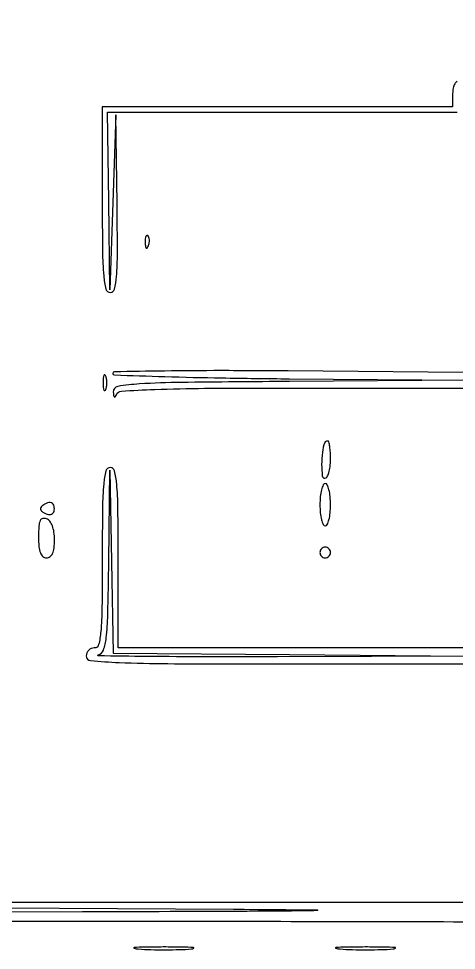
# Model space of a CAD drawing. Extents: x 23 to 255, y 40 to 184.
# Drawn here: x 193.59 to 200.56, y 39.85 to 54.71 of the extents above; entities that cross this region are included whole.
import ezdxf

# ---------------------------------------------------------------- set-up
doc = ezdxf.new("R2010")
doc.units = 0
doc.header["$MEASUREMENT"] = 0

msp = doc.modelspace()

# ---------------------------------------------------------------- linework, layer by layer
for points in [[(207.919475, 175.632891, 0.000007), (191.762556, 175.634099, 0.00002), (173.0434, 175.634494, 0.000013), (151.49745, 175.633531), (95.9364, 175.6296)], [(200.57645, 53.705956, 0.118484), (200.53584, 53.6646, 0.088208), (200.510344, 53.59777, 0.04716), (200.502, 53.5095), (200.502, 53.298), (197.7102, 53.298), (194.9184, 53.298), (194.9184, 51.8175, 0.002558), (194.9226, 50.996577, 0.018821), (194.941363, 50.6049, 0.037964), (194.976116, 50.391447, 0.346303), (195.0453, 50.337, 0.344335), (195.113669, 50.390417, 0.041923), (195.1462, 50.591332, 0.019734), (195.160111, 50.964448, 0.002619), (195.154239, 51.75405), (195.136279, 53.1711), (195.0876, 51.7752), (195.038921, 50.3793), (195.020961, 51.79635), (195.003, 53.2134), (197.789181, 53.2134), (200.575361, 53.2134)], [(167.053275, 40.332954, -0.00004), (171.696274, 40.311522, -0.412839), (171.738, 40.2696, 0.412233), (171.77934, 40.227979, 0.000133), (174.318427, 40.211474, 0.001523), (177.474534, 40.201411, 0.000538), (181.99575, 40.20564), (192.2535, 40.226281), (182.0169, 40.2696, -0.000343), (177.467187, 40.291974, -0.994221), (177.467185, 40.304415, -0.001419), (180.053836, 40.31256, -0.000056), (189.504, 40.314428, -0.000244), (196.145196, 40.311752, -0.000507), (201.325528, 40.301882, -0.000554)], [(200.6712, 49.063529), (197.879359, 49.086915, 0.002091), (196.808831, 49.091404, 0.003488), (195.907634, 49.085127, 0.00049), (195.112414, 49.07326, 0.409754), (195.087559, 49.04799, 0.404562), (195.112444, 49.022303, 0.000482), (195.913892, 48.99709, 0.00346), (196.821926, 48.975688, 0.002075), (197.90055, 48.962211), (200.7135, 48.93874), (197.90055, 48.91877, 0.001015), (196.177819, 48.903044, 0.012162), (195.513371, 48.87946, 0.026602), (195.166496, 48.840097, 0.379172), (195.094279, 48.75075, 0.021021), (195.099204, 48.694358, 0.185333), (195.110891, 48.672743, 0.449116), (195.125787, 48.674776, 0.051902), (195.143629, 48.70845, -0.289507), (195.223352, 48.765807, -0.005527), (195.755478, 48.791905, -0.007822), (196.548662, 48.809602, -0.001666), (197.92875, 48.8142), (200.6712, 48.8142)], [(200.6712, 44.6688), (197.9217, 44.6688), (195.1722, 44.6688), (195.1722, 46.107, 0.002648), (195.167982, 46.903352, 0.019356), (195.149184, 47.28435, 0.039586), (195.114245, 47.491441, 0.34379), (195.0453, 47.5452, 0.34379), (194.976355, 47.491441, 0.039586), (194.941416, 47.28435, 0.019356), (194.922618, 46.903352, 0.002648), (194.9184, 46.107, -0.002648), (194.914182, 45.310648, -0.019356), (194.895384, 44.92965, -0.039586), (194.860445, 44.722559, -0.34379), (194.7915, 44.6688, 0.099038), (194.74307, 44.659112, 0.097945), (194.701877, 44.631523, 0.097945), (194.674288, 44.59033, 0.099038), (194.6646, 44.5419, 0.388096), (194.732996, 44.467054, 0.01194), (195.1863, 44.437044, 0.009416), (195.961972, 44.418893, 0.001141), (197.6679, 44.415), (200.6712, 44.415)], [(193.311, 40.525178), (197.01225, 40.502227, -0.001224), (198.346257, 40.490688, -0.9856), (198.346294, 40.47993, -0.003437), (197.401713, 40.469504, -0.000213), (194.60115, 40.459037), (188.4888, 40.4388)]]:
    msp.add_lwpolyline(points, format="xyb")
for points in [[(195.601879, 51.13365, 0.018894), (195.606874, 51.070511, 0.168741), (195.61883, 51.045828, 0.470617), (195.634248, 51.047287, 0.054073), (195.652991, 51.082537, 0.051402), (195.666192, 51.128803, 0.05415), (195.669358, 51.175972, 0.060344), (195.662661, 51.217029, 0.126455), (195.646313, 51.244688, 0.296942), (195.627797, 51.248597, 0.208169), (195.612176, 51.233154, 0.077125), (195.602809, 51.192547, 0.028489)], [(194.931758, 48.8988, 0.017491), (194.934397, 48.823384, 0.078554), (194.944293, 48.780492, 0.447206), (194.958585, 48.775336, 0.174857), (194.974429, 48.79305, 0.057986), (194.987655, 48.841273, 0.037979), (194.992031, 48.8988, 0.037979), (194.987655, 48.956327, 0.057986), (194.974429, 49.00455, 0.174857), (194.958585, 49.022264, 0.447206), (194.944293, 49.017108, 0.078554), (194.934397, 48.974216, 0.017491)], [(198.46385, 47.94705, 0.057266), (198.425824, 47.789514, 0.031956), (198.414264, 47.592291, 0.025533), (198.424316, 47.414238, 0.38308), (198.466901, 47.376, 0.269899), (198.501295, 47.396025, 0.055912), (198.529968, 47.462979, 0.04471), (198.549716, 47.558651, 0.028555), (198.5562, 47.6721, 0.013419), (198.553153, 47.785618, 0.022059), (198.543774, 47.881221, 0.017877), (198.530572, 47.954754, 0.353005), (198.5139, 47.9682, 0.04664), (198.497144, 47.966634, 0.053397), (198.481749, 47.961987, 0.061131), (198.469873, 47.955157, 0.144879)], [(197.902543, 44.563008), (200.7135, 44.53954), (197.7102, 44.529384, -0.001193), (196.568539, 44.528248, -0.00215), (195.632609, 44.533576, -0.000747), (194.856831, 44.542488, -0.873977), (194.85495, 44.557917, 0.249856), (194.937829, 44.634402, 0.056132), (194.981884, 44.828074, 0.022191), (195.006736, 45.197623, 0.002422), (195.022016, 46.049753), (195.041033, 47.5029), (195.066309, 46.044688), (195.091586, 44.586476)], [(198.387, 46.953, 0.023598), (198.393124, 46.823313, 0.037669), (198.411851, 46.714005, 0.04382), (198.438849, 46.635839, 0.295869), (198.4716, 46.6146, 0.295869), (198.504351, 46.635839, 0.04382), (198.531349, 46.714005, 0.037669), (198.550076, 46.823313, 0.023598), (198.5562, 46.953, 0.023598), (198.550076, 47.082687, 0.037669), (198.531349, 47.191995, 0.04382), (198.504351, 47.270161, 0.295869), (198.4716, 47.2914, 0.295869), (198.438849, 47.270161, 0.04382), (198.411851, 47.191995, 0.037669), (198.393124, 47.082687, 0.023598)], [(193.999918, 46.960864, 0.040481), (193.949331, 46.923447, 0.186249), (193.932644, 46.891762, 0.226851), (193.943097, 46.861211, 0.060422), (193.984396, 46.828204, 0.095285), (194.062487, 46.79849, 0.203585), (194.124177, 46.812811, 0.21625), (194.154269, 46.865971, 0.105435), (194.144663, 46.945001, 0.142632), (194.124065, 46.974197, 0.141913), (194.090973, 46.987842, 0.10734), (194.047966, 46.983323, 0.059411)], [(193.9032, 46.442745, 0.020544), (193.909704, 46.284518, 0.069915), (193.932344, 46.184107, 0.129033), (193.972235, 46.127996, 0.175812), (194.0301, 46.107, 0.161662), (194.086408, 46.125694, 0.12907), (194.1265, 46.175991, 0.07728), (194.149958, 46.26347, 0.026943), (194.157, 46.394049, 0.034405), (194.148575, 46.516342, 0.056009), (194.122912, 46.617071, 0.071188), (194.082618, 46.690217, 0.140603), (194.0301, 46.729794, 0.155232), (193.969303, 46.733348, 0.230175), (193.929276, 46.699492, 0.089263), (193.908328, 46.613216, 0.015037)], [(198.387, 46.1916, 0.099038), (198.393459, 46.159313, 0.097945), (198.411851, 46.131851, 0.097945), (198.439313, 46.113459, 0.099038), (198.4716, 46.107, 0.099038), (198.503887, 46.113459, 0.097945), (198.531349, 46.131851, 0.097945), (198.549741, 46.159313, 0.099038), (198.5562, 46.1916, 0.099038), (198.549741, 46.223887, 0.097945), (198.531349, 46.251349, 0.097945), (198.503887, 46.269741, 0.099038), (198.4716, 46.2762, 0.099038), (198.439313, 46.269741, 0.097945), (198.411851, 46.251349, 0.097945), (198.393459, 46.223887, 0.099038)], [(195.492286, 39.868731, 0.010684), (195.692443, 39.859065, 0.00684), (195.92518, 39.855991, 0.006873), (196.153358, 39.859236, 0.012749), (196.338286, 39.869131, 0.11419), (196.374138, 39.880472, 0.736116), (196.371577, 39.891311, 0.014373), (196.195057, 39.89853, 0.003152), (195.8913, 39.900301, 0.003015), (195.588264, 39.898331, 0.016608), (195.425115, 39.890862, 0.841704), (195.424126, 39.880208, 0.048634)], [(198.707086, 39.868731, 0.010684), (198.907243, 39.859065, 0.00684), (199.13998, 39.855991, 0.006873), (199.368158, 39.859236, 0.012749), (199.553086, 39.869131, 0.11419), (199.588938, 39.880472, 0.736116), (199.586377, 39.891311, 0.014373), (199.409857, 39.89853, 0.003152), (199.1061, 39.900301, 0.003015), (198.803064, 39.898331, 0.016608), (198.639915, 39.890862, 0.841704), (198.638926, 39.880208, 0.048634)]]:
    msp.add_lwpolyline(points, format="xyb", close=True)
msp.add_lwpolyline([(200.6712, 40.608), (197.034959, 40.608), (193.398718, 40.608)])

doc.saveas('drawing.dxf')
